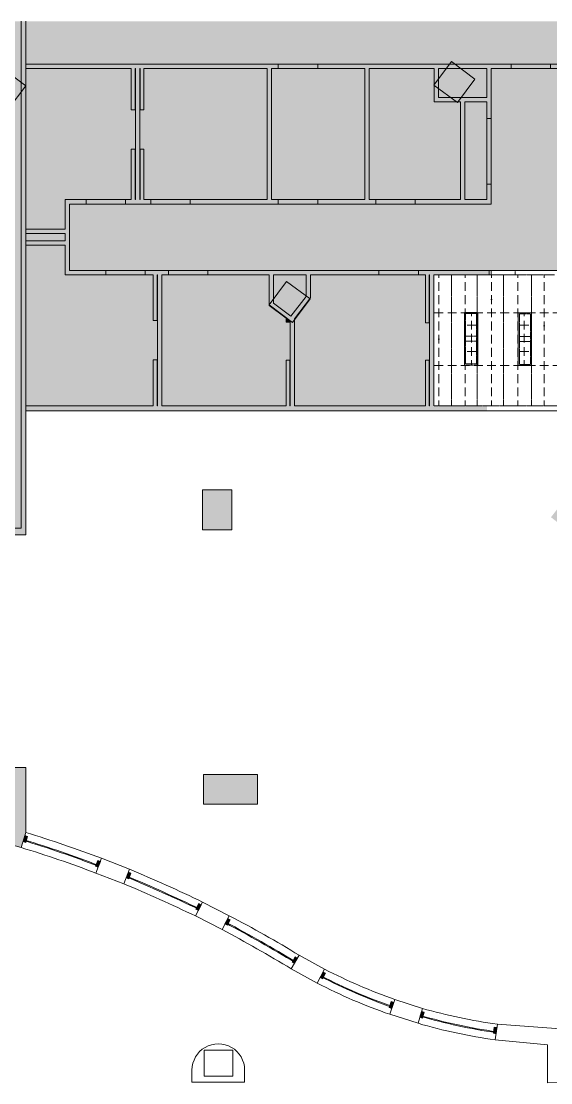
# Model space of a CAD drawing. Header units: inches. Extents: x 81 to 2201, y -595 to 378.
# Drawn here: x 588 to 1070, y -595 to 373 of the extents above; entities that cross this region are included whole.
import ezdxf

# ---------------------------------------------------------------- set-up
doc = ezdxf.new("R2010")
doc.units = ezdxf.units.IN
doc.header["$MEASUREMENT"] = 0
for name, pattern in [('Demolished', [0.1875, 0.125, -0.0625]), ('Demolished 3_128_', [0.046875, 0.023437, -0.023437]), ('Hidden 1_16_', [0.09375, 0.0625, -0.03125])]:
    doc.linetypes.add(name, pattern=pattern)
for name, color, linetype, lineweight in [('A-CLNG', 13, 'Demolished', 9), ('A-CLNG-PATT', 13, 'Demolished', 9), ('A-DETL', 90, 'Continuous', 9), ('A-DETL-GENF', 92, 'Continuous', 9), ('A-EXIST-GLAZ', 250, 'Continuous', 9), ('A-EXIST-WALL-INT', 250, 'Continuous', 9), ('A-WALL', 113, 'Continuous', 13), ('A-WALL-PATT', 111, 'Continuous', 13), ('E-LITE-EQPM', 33, 'Demolished', 9), ('EXTWINDOWS', 250, 'Continuous', 9), ('I-WALL', 2, 'Continuous', 13), ('new block- skin dc_dwg', 8, 'Continuous', 9), ('S-EXIST-COLS', 250, 'Continuous', 9)]:
    doc.layers.add(name, color=color, linetype=linetype, lineweight=lineweight)
pattern_1 = [(90, (1040.378, 107.194), (24, 48), [4, -4, 8, -4, -40]), (90, (1040.378, 107.194), (24, 48), [-20, 8, -4, 8, -4, -16]), (90, (1040.378, 107.194), (24, 48), [-44, 8, -4, 4, 0]), (0, (1040.378, 107.194), (24, -48), [4, -4, 8, -4, -4]), (0, (1040.378, 107.194), (24, -48), [-20, 4, 0])]
pattern_2 = [(0, (182.222, 0), (48, -24), [4, -4, 8, -4, -40]), (0, (182.222, 0), (48, -24), [-20, 8, -4, 8, -4, -16]), (0, (182.222, 0), (48, -24), [-44, 8, -4, 4, 0]), (270, (182.22, 0), (-48, -24), [4, -4, 8, -4, -4]), (270, (182.22, 0), (-48, -24), [-20, 4, 0])]

# ---------------------------------------------------------------- blocks, each defined once
blk = doc.blocks.new('new block- skin dc_dwg-1925045-Reflected Ceiling Demolition Plan')
at = {"layer": 'EXTWINDOWS'}
for points in [[(1777.47, 974.25), (1779.1, 979.63), (1776.71, 980.36), (1775.08, 974.97)], [(1843.56, 951.54), (1845.55, 956.8), (1843.22, 957.69), (1841.22, 952.43)], [(1871.45, 940.96), (1873.46, 946.21), (1871.13, 947.11), (1869.11, 941.86)], [(1934.84, 912.25), (1937.39, 917.26), (1935.17, 918.4), (1932.61, 913.38)], [(1961.36, 898.71), (1963.96, 903.69), (1961.75, 904.85), (1959.14, 899.86)], [(2022.51, 863.86), (2025.35, 868.72), (2023.19, 869.98), (2020.35, 865.12)], [(2048.12, 849.85), (2050.7, 854.85), (2048.47, 855.99), (2045.89, 850.99)], [(2111.24, 822.91), (2113.1, 828.22), (2110.73, 829.04), (2108.88, 823.73)], [(2139.08, 814.1), (2140.64, 819.5), (2138.24, 820.2), (2136.67, 814.8)], [(2206.21, 799.84), (2207.01, 805.41), (2204.53, 805.76), (2203.74, 800.2)]]:
    blk.add_hatch(color=256, dxfattribs=at).paths.add_polyline_path(points, flags=0)
at = {"layer": 'A-EXIST-GLAZ'}
for centre, radius, start, end in [((1489.66, 28.93), 989.16, 69.01258, 73.21169), ((1489.66, 28.93), 989.91, 69.01258, 73.21169), ((1214.89, -598.14), 1674.2, 64.51461, 66.98327), ((1214.89, -598.14), 1674.95, 64.51461, 66.98327), ((1373.97, -203.81), 1250.21, 58.71987, 62.06732), ((1373.97, -203.81), 1250.96, 58.71987, 62.06732), ((2277.2, 1299.14), 503.32, 242.69975, 250.78747), ((2277.2, 1299.14), 502.57, 242.69975, 250.78747), ((2277.18, 1299.09), 503.27, 253.82156, 261.91011), ((2277.18, 1299.09), 502.52, 253.82156, 261.91011)]:
    blk.add_arc(centre, radius, start, end, dxfattribs=at)
at = {"layer": 'A-EXIST-WALL-INT', "flags": 128}
blk.add_lwpolyline([(1558.22, 1328.2), (1558.22, 1254.58), (1777.5, 1254.58), (1777.5, 1387.19), (1777.5, 1664.05), (1777.5, 1722.86)], dxfattribs=at)
at = {"layer": 'A-WALL', "color": 250, "lineweight": 9, "flags": 128}
for points in [[(1727.18, 1042.62), (1777.58, 1042.62), (1777.58, 983.23), (1773.41, 969.47), (1727.18, 982.34)], [(1846.65, 959.7), (1872.11, 949.67), (1867.05, 936.49), (1841.52, 946.17)], [(1938.67, 919.77), (1932.23, 907.12), (1956.48, 894.77), (1963.08, 907.4)], [(2026.86, 871.3), (2049.85, 858.66), (2043.26, 845.88), (2019.6, 858.9)], [(2114.08, 831.05), (2139.01, 822.85), (2135.07, 809.27), (2109.35, 817.48)], [(2207.43, 808.38), (2277.18, 803.45), (2301.18, 803.45), (2301.18, 755.63), (2253.18, 755.08), (2253.18, 789.64), (2205.41, 794.15)]]:
    blk.add_lwpolyline(points, close=True, dxfattribs=at)
at = {"layer": 'A-WALL', "color": 250, "lineweight": 9}
for centre, radius, start, end in [((1467.06, -41.29), 1070.54, 69.2324, 73.13834), ((1489.66, 28.93), 982.41, 69.01258, 73.21169), ((1467.08, -41.21), 1070.46, 63.86094, 67.76715), ((1214.89, -598.14), 1667.45, 64.51983, 66.97631), ((1438.31, -94.2), 1130.75, 58.63437, 62.34844), ((1373.97, -203.81), 1243.46, 58.71987, 62.0658), ((2277.2, 1299.14), 495.7, 242.69973, 250.78741), ((2277.2, 1299.14), 510.07, 242.69975, 250.78747), ((2286.25, 1349.98), 547.3, 254.39344, 261.71916), ((2277.18, 1299.09), 510.02, 253.82156, 261.91011)]:
    blk.add_arc(centre, radius, start, end, dxfattribs=at)
at = {"layer": 'EXTWINDOWS'}
for p, q in [((1776.71, 980.36), (1775.08, 974.97)), ((1779.1, 979.63), (1776.71, 980.36)), ((1777.47, 974.25), (1779.1, 979.63)), ((1775.08, 974.97), (1777.47, 974.25)), ((1843.22, 957.69), (1841.22, 952.43)), ((1841.22, 952.43), (1843.56, 951.54)), ((1845.55, 956.8), (1843.22, 957.69)), ((1843.56, 951.54), (1845.55, 956.8)), ((1871.13, 947.11), (1869.11, 941.86)), ((1869.11, 941.86), (1871.45, 940.96)), ((1873.46, 946.21), (1871.13, 947.11)), ((1871.45, 940.96), (1873.46, 946.21)), ((1935.17, 918.4), (1932.61, 913.38)), ((1932.61, 913.38), (1934.84, 912.25)), ((1934.84, 912.25), (1937.39, 917.26)), ((1937.39, 917.26), (1935.17, 918.4)), ((1961.75, 904.85), (1959.14, 899.86)), ((1961.36, 898.71), (1963.96, 903.69)), ((1963.96, 903.69), (1961.75, 904.85)), ((1959.14, 899.86), (1961.36, 898.71)), ((2023.19, 869.98), (2020.35, 865.12)), ((2020.35, 865.12), (2022.51, 863.86)), ((2022.51, 863.86), (2025.35, 868.72)), ((2025.35, 868.72), (2023.19, 869.98)), ((2048.47, 855.99), (2045.89, 850.99)), ((2048.12, 849.85), (2050.7, 854.85)), ((2050.7, 854.85), (2048.47, 855.99)), ((2045.89, 850.99), (2048.12, 849.85)), ((2110.73, 829.04), (2108.88, 823.73)), ((2108.88, 823.73), (2111.24, 822.91)), ((2113.1, 828.22), (2110.73, 829.04)), ((2111.24, 822.91), (2113.1, 828.22)), ((2138.24, 820.2), (2136.67, 814.8)), ((2136.67, 814.8), (2139.08, 814.1)), ((2140.64, 819.5), (2138.24, 820.2)), ((2139.08, 814.1), (2140.64, 819.5)), ((2204.53, 805.76), (2203.74, 800.2)), ((2207.01, 805.41), (2204.53, 805.76)), ((2206.21, 799.84), (2207.01, 805.41)), ((2203.74, 800.2), (2206.21, 799.84))]:
    blk.add_line(p, q, dxfattribs=at)
at = {"layer": 'S-EXIST-COLS', "flags": 128}
for points in [[(2187, 1670.05), (2170.95, 1648.65), (2149.55, 1664.7), (2165.6, 1686.1)], [(1761.45, 1642.66), (1740.03, 1658.72), (1756.1, 1680.1), (1777.5, 1664.05)], [(2020.65, 1448.25), (1999.25, 1464.3), (2015.3, 1485.7), (2036.7, 1469.65)], [(1940.17, 761.24), (1940.17, 784.74), (1966.17, 784.74), (1966.17, 761.24)]]:
    blk.add_lwpolyline(points, close=True, dxfattribs=at)
blk.add_lwpolyline([(1929.05, 766.58), (1929.05, 755.58), (1977.05, 755.58), (1977.05, 766.58)], dxfattribs=at)
at = {"layer": 'S-EXIST-COLS'}
for start in [360, 0]:
    blk.add_arc((1953.05, 766.58), 24, start, 180.00001, dxfattribs=at)
blk = doc.blocks.new('Rectangular Ceiling Light - Recessed - New 1_ x 4_-2129333-Reflected Ceiling Demolition Plan')
at = {"layer": 'E-LITE-EQPM', "color": 250, "linetype": 'Demolished 3_128_'}
for p, q in [((-6.74, -26.34), (-6.74, 21.66)), ((-6.74, 21.66), (5.26, 21.66)), ((-5.74, -25.34), (-5.74, 20.66)), ((-5.74, 20.66), (4.26, 20.66)), ((4.26, 20.66), (4.26, -25.34)), ((5.26, 21.66), (5.26, -26.34)), ((4.26, -0.09), (-5.74, -0.09)), ((4.26, -4.59), (-5.74, -4.59)), ((5.26, -26.34), (-6.74, -26.34)), ((4.26, -25.34), (-5.74, -25.34))]:
    blk.add_line(p, q, dxfattribs=at)

msp = doc.modelspace()

# ---------------------------------------------------------------- hatches: boundary and pattern name
at = {"layer": 'A-CLNG-PATT', "linetype": 'Demolished 3_128_', "lineweight": 13}
h = msp.add_hatch(dxfattribs=at)
h.set_pattern_fill('FP_1', color=253, style=0, pattern_type=2)
h.set_pattern_definition(pattern_1)
h.paths.add_polyline_path([(1014.95, 22.57), (1083.81, 22.57), (1083.81, 141.96), (963.81, 141.96), (963.81, 22.57), (1012.19, 22.57)], flags=0)
h.paths.add_polyline_path([(1040.81, 59.26), (1040.81, 107.26), (1052.81, 107.26), (1052.81, 59.26)], flags=0)
h.paths.add_polyline_path([(1003.81, 59.26), (991.81, 59.26), (991.81, 60.27), (980.51, 60.3), (980.64, 108.3), (992.64, 108.26), (992.64, 107.26), (1003.81, 107.26), (1003.81, 59.58)], flags=0)
h = msp.add_hatch(dxfattribs=at)
h.set_pattern_fill('FP_1', color=253, style=0, pattern_type=2)
h.set_pattern_definition(pattern_1)
h.paths.add_polyline_path([(991.81, 60.27), (991.81, 107.26), (992.64, 107.26), (992.64, 108.26), (980.64, 108.26), (980.51, 60.3), (980.64, 60.3)], flags=0)
h = msp.add_hatch(dxfattribs=at)
h.set_pattern_fill('FP_2', color=253, style=0, pattern_type=2)
h.set_pattern_definition(pattern_2)
h.paths.add_polyline_path([(1003.81, 59.58), (1003.81, 107.26), (991.81, 107.26), (991.81, 59.58)], flags=0)
h = msp.add_hatch(dxfattribs=at)
h.set_pattern_fill('FP_2', color=253, style=0, pattern_type=2)
h.set_pattern_definition(pattern_2)
h.paths.add_polyline_path([(1040.81, 59.26), (1052.81, 59.26), (1052.81, 107.26), (1040.81, 107.26), (1040.81, 59.58)], flags=0)
at = {"layer": 'A-DETL-GENF'}
h = msp.add_hatch(color=9, dxfattribs=at)
h.paths.add_polyline_path([(587.73, -380.32), (591.9, -366.56), (591.9, -307.17), (491.65, -307.17), (491.65, -95.21), (372.53, -95.21), (372.53, -21.59), (380.22, -21.59), (380.22, -89.21), (587.81, -89.21), (587.81, 373.07), (466.66, 373.07), (466.66, 359.53), (448.43, 359.53), (448.43, 228.53), (493.83, 228.53), (530.89, 277.77), (533.71, 275.65), (495.57, 225.03), (448.43, 225.03), (448.43, 29.79), (424.43, 29.79), (424.43, 38.29), (381.43, 38.29), (381.43, 29.79), (357.43, 29.79), (357.43, 41.79), (444.93, 41.79), (444.93, 137.79), (424.43, 137.79), (424.43, 142), (381.43, 142), (381.43, 137.79), (360.28, 137.79), (360.28, 110.79), (346.53, 110.79), (346.53, 176.79), (360.28, 176.79), (360.28, 149.79), (381.43, 149.79), (381.43, 145.29), (424.43, 145.29), (424.43, 149.79), (444.93, 149.79), (444.93, 245.91), (360.28, 245.91), (360.28, 218.79), (346.53, 218.79), (346.53, 278.79), (360.28, 278.79), (360.28, 249.19), (444.93, 249.19), (444.93, 349.79), (360.28, 349.79), (360.28, 320.79), (346.53, 320.79), (346.53, 373.07), (232.16, 373.07), (232.16, -319.17), (419.49, -319.17), (419.49, -343.99), (440.81, -347.02), (462.07, -350.49), (483.25, -354.39), (504.35, -358.72), (525.35, -363.48), (546.26, -368.67), (567.05, -374.28)], flags=0)
h.paths.add_polyline_path([(353.72, -21.59), (346.53, -21.59), (346.53, 68.79), (353.72, 68.79), (353.72, 29.79)], flags=0)
h.paths.add_polyline_path([(461.19, 363.03), (461.19, 373.07), (359.19, 373.07), (359.19, 363.03), (448.43, 363.03)], flags=0)
h = msp.add_hatch(color=254, dxfattribs=at)
h.paths.add_polyline_path([(1436.66, 18.59), (1595.13, 18.59), (1591.34, 34.3), (1587.07, 49.89), (1582.32, 65.34), (1577.1, 80.64), (1571.41, 95.77), (1565.26, 110.72), (1558.66, 125.47), (1551.6, 140.02), (1544.1, 154.34), (1536.17, 168.42), (1527.8, 182.25), (1521.92, 191.35), (1507.46, 181.96), (1455.81, 181.96), (1455.81, 210.41), (1459.81, 210.41), (1459.81, 185.96), (1506.28, 185.96), (1519.74, 194.71), (1519.02, 195.82), (1509.82, 209.12), (1500.22, 222.12), (1490.22, 234.82), (1479.84, 247.21), (1469.09, 259.28), (1457.96, 271.01), (1446.48, 282.39), (1434.66, 293.41), (1422.51, 304.07), (1415.67, 309.7), (1412.73, 305.79), (1378.48, 305.79), (1378.48, 210.41), (1419.81, 210.41), (1419.81, 206.41), (1382.48, 206.41), (1382.48, 187.91), (1378.48, 187.91), (1378.48, 206.41), (1368.81, 206.41), (1368.81, 210.41), (1374.48, 210.41), (1374.48, 321.4), (1374.73, 321.22), (1384.16, 333.73), (1331.95, 373.07), (591.81, 373.07), (591.81, 333.98), (821.98, 333.98), (821.98, 329.98), (815.81, 329.98), (815.81, 210.41), (821.98, 210.41), (821.98, 206.41), (741.81, 206.41), (741.81, 210.41), (811.81, 210.41), (811.81, 329.98), (699.56, 329.98), (699.56, 292.38), (696.06, 292.38), (696.06, 329.98), (695.81, 329.98), (695.81, 210.41), (696.06, 210.41), (696.06, 256.38), (699.56, 256.38), (699.56, 210.41), (705.81, 210.41), (705.81, 206.41), (682.81, 206.41), (682.81, 210.41), (688.06, 210.41), (688.06, 256.38), (691.56, 256.38), (691.56, 210.41), (691.81, 210.41), (691.81, 329.98), (691.56, 329.98), (691.56, 292.38), (688.06, 292.38), (688.06, 329.98), (591.81, 329.98), (591.81, 183.41), (627.81, 183.41), (627.81, 210.41), (646.81, 210.41), (646.81, 206.41), (631.81, 206.41), (631.81, 145.96), (664.81, 145.96), (664.81, 141.96), (627.81, 141.96), (627.81, 168.96), (591.81, 168.96), (591.81, 22.57), (708.06, 22.57), (708.06, 64.42), (711.56, 64.42), (711.56, 22.57), (711.81, 22.58), (711.81, 141.96), (711.56, 141.96), (711.56, 100.11), (708.06, 100.11), (708.06, 141.96), (700.81, 141.96), (700.81, 145.96), (721.81, 145.96), (721.81, 141.96), (715.81, 141.96), (715.81, 22.57), (829.06, 22.57), (829.06, 64.11), (832.56, 64.11), (832.56, 22.57), (832.81, 22.57), (832.81, 99.65), (832.56, 99.84), (832.56, 98.7), (829.06, 98.7), (829.06, 102.47), (813.81, 113.96), (813.81, 141.96), (757.81, 141.96), (757.81, 145.96), (913.81, 145.96), (913.81, 141.96), (851.31, 141.96), (851.31, 120.9), (836.81, 101.64), (836.81, 22.57), (956.06, 22.57), (956.06, 64.11), (959.56, 64.11), (959.56, 22.57), (959.81, 22.57), (959.81, 141.96), (959.56, 141.96), (959.56, 98.11), (956.06, 98.11), (956.06, 141.96), (949.81, 141.96), (949.81, 145.96), (1177.75, 145.96), (1177.75, 141.96), (1087.81, 141.96), (1087.81, 22.57), (1220, 22.57), (1220, 64.11), (1223.5, 64.11), (1223.5, 22.57), (1223.75, 22.57), (1223.75, 141.96), (1223.5, 141.96), (1223.5, 97.22), (1220, 97.22), (1220, 141.96), (1213.75, 141.96), (1213.75, 145.96), (1277.81, 145.96), (1277.81, 141.96), (1259.81, 141.96), (1259.81, 125.28), (1247.75, 109.84), (1247.75, 22.57), (1319.81, 22.57), (1319.81, 141.96), (1313.81, 141.96), (1313.81, 145.96), (1329.81, 145.96), (1329.81, 141.96), (1323.81, 141.96), (1323.81, 22.57), (1436.01, 22.57), (1452, 27.46), (1452, 64.11), (1455.5, 64.11), (1455.5, 28.53), (1455.81, 28.63), (1455.81, 141.96), (1455.75, 141.96), (1455.75, 98.11), (1451.75, 98.11), (1451.75, 141.96), (1365.81, 141.96), (1365.81, 145.96), (1378.48, 145.96), (1378.48, 151.91), (1382.48, 151.91), (1382.48, 145.96), (1459.81, 145.96), (1459.81, 43.76), (1495.81, 43.76), (1495.81, 40.86), (1492.23, 39.76), (1459.81, 39.76), (1459.81, 29.85), (1491.23, 39.45), (1491.81, 37.54), (1491.81, 35.45), (1446.48, 21.59)], flags=0)
h.paths.add_polyline_path([(1227.75, 22.57), (1243.75, 22.57), (1243.75, 105.58), (1227.75, 105.58), (1227.75, 27.24)], flags=0)
h.paths.add_polyline_path([(833.61, 104.05), (847.31, 122.24), (847.31, 141.96), (817.81, 141.96), (817.81, 115.96), (832.81, 104.66)], flags=0)
h.paths.add_polyline_path([(1227.75, 109.58), (1242.47, 109.58), (1255.81, 126.65), (1255.81, 141.96), (1227.75, 141.96), (1227.75, 129.82)], flags=0)
h.paths.add_polyline_path([(627.81, 172.96), (627.81, 179.41), (591.81, 179.41), (591.81, 172.96)], flags=0)
h.paths.add_polyline_path([(1313.81, 206.41), (1205.92, 206.41), (1205.92, 210.41), (1268.94, 210.41), (1268.94, 318.54), (1159.92, 318.54), (1159.92, 210.41), (1169.92, 210.41), (1169.92, 206.41), (1149.92, 206.41), (1149.92, 210.41), (1155.92, 210.41), (1155.92, 318.54), (1080.19, 318.54), (1080.19, 210.41), (1113.92, 210.41), (1113.92, 206.41), (1076.19, 206.41), (1076.19, 329.98), (1070.19, 329.98), (1070.19, 333.98), (1076.19, 333.98), (1076.19, 372.02), (1080.19, 372.02), (1080.19, 322.54), (1272.94, 322.54), (1272.94, 210.41), (1332.81, 210.41), (1332.81, 206.41), (1319.81, 206.41)], flags=0)
h.paths.add_polyline_path([(1016.19, 206.41), (946.81, 206.41), (946.81, 210.41), (988.19, 210.41), (988.19, 299.45), (964.19, 299.45), (964.19, 329.98), (904.81, 329.98), (904.81, 210.41), (910.81, 210.41), (910.81, 206.41), (857.98, 206.41), (857.98, 210.41), (900.81, 210.41), (900.81, 329.98), (857.98, 329.98), (857.98, 333.98), (1034.19, 333.98), (1034.19, 329.98), (1016.19, 329.98), (1016.19, 284.45), (1012.19, 284.45), (1012.19, 299.45), (992.19, 299.45), (992.19, 210.41), (1012.19, 210.41), (1012.19, 224.45), (1016.19, 224.45), (1016.19, 210.41)], flags=0)
h.paths.add_polyline_path([(992.19, 303.45), (1012.19, 303.45), (1012.19, 329.98), (968.19, 329.98), (968.19, 303.45), (988.19, 303.45)], flags=0)
h.paths.add_polyline_path([(1396.96, 309.79), (1410.73, 309.79), (1412.58, 312.24), (1409.35, 314.87), (1403.94, 319.05), (1397.24, 310.17)], flags=0)
h.paths.add_polyline_path([(1384.16, 309.79), (1389.89, 309.79), (1378.48, 318.39), (1378.48, 309.79), (1380.33, 309.79)], flags=0)
h.paths.add_polyline_path([(1393.61, 312), (1400.78, 321.5), (1396.54, 324.74), (1387.4, 331.38), (1380.33, 322), (1392.87, 312.55)], flags=0)
h = msp.add_hatch(color=57, dxfattribs=at)
h.paths.add_polyline_path([(1103.99, -342.38), (1103.99, -306.38), (1077.99, -306.38), (1077.99, -342.38)], flags=0)
h.paths.add_polyline_path([(802.99, -340.59), (802.99, -313.59), (753.81, -313.59), (753.81, -340.59)], flags=0)
h.paths.add_polyline_path([(1331.98, -192.04), (1339.87, -167.77), (1341.77, -168.38), (1348.17, -148.68), (1320.68, -139.51), (1306.46, -183.26)], flags=0)
h.paths.add_polyline_path([(1092.64, -96.35), (1110.18, -73.91), (1087.81, -57.05), (1070.58, -79.12), (1087.81, -92.58)], flags=0)
h.paths.add_polyline_path([(752.81, -90.59), (779.81, -90.59), (779.81, -54.05), (752.81, -54.05), (752.81, -89.21)], flags=0)
at = {"layer": 'A-WALL-PATT'}
for points in [[(587.81, -89.21), (591.81, -89.21), (591.81, 373.07), (587.81, 373.07), (587.81, 129.82)], [(691.56, 292.38), (691.56, 329.98), (688.06, 329.98), (688.06, 292.38)], [(695.81, 210.41), (695.81, 329.98), (691.81, 329.98), (691.81, 210.41)], [(699.56, 292.38), (699.56, 329.98), (696.06, 329.98), (696.06, 292.38)], [(811.81, 210.41), (815.81, 210.41), (815.81, 329.98), (811.81, 329.98)], [(900.81, 210.41), (904.81, 210.41), (904.81, 329.98), (900.81, 329.98)], [(968.19, 303.45), (968.19, 329.98), (964.19, 329.98), (964.19, 303.45)], [(1012.19, 299.45), (1012.19, 303.45), (964.19, 303.45), (964.19, 299.45), (992.19, 299.45)], [(992.19, 210.41), (992.19, 299.45), (988.19, 299.45), (988.19, 210.41)], [(688.06, 210.41), (691.56, 210.41), (691.56, 256.38), (688.06, 256.38), (688.06, 251.44)], [(699.56, 210.41), (699.56, 256.38), (696.06, 256.38), (696.06, 210.41)], [(631.81, 141.96), (631.81, 210.41), (627.81, 210.41), (627.81, 141.96)], [(591.81, 179.41), (627.81, 179.41), (627.81, 183.41), (591.81, 183.41)], [(591.81, 168.96), (627.81, 168.96), (627.81, 172.96), (591.81, 172.96)], [(708.06, 100.11), (711.56, 100.11), (711.56, 141.96), (708.06, 141.96), (708.06, 129.82)], [(711.81, 22.57), (715.81, 22.57), (715.81, 141.96), (711.81, 141.96), (711.81, 129.82)], [(817.81, 110.95), (817.81, 141.96), (813.81, 141.96), (813.81, 113.96)], [(847.31, 115.59), (851.31, 120.9), (851.31, 141.96), (847.31, 141.96), (847.31, 120.9)], [(956.06, 98.11), (959.56, 98.11), (959.56, 141.96), (956.06, 141.96), (956.06, 129.82)], [(963.81, 22.57), (963.81, 141.96), (959.81, 141.96), (959.81, 22.57)], [(836.81, 101.65), (847.31, 115.59), (847.31, 122.24), (833.61, 104.05)], [(832.81, 99.65), (832.81, 104.66), (817.81, 115.96), (817.81, 110.95), (832.56, 99.84)], [(829.06, 98.7), (832.56, 98.7), (832.56, 99.84), (829.06, 102.47), (829.06, 99.84)], [(836.81, 22.57), (836.81, 101.65), (832.81, 104.66), (832.81, 22.57)], [(711.56, 22.57), (711.56, 64.42), (708.06, 64.42), (708.06, 22.57)], [(832.56, 22.57), (832.56, 64.11), (829.06, 64.11), (829.06, 22.57)], [(959.56, 22.57), (959.56, 64.11), (956.06, 64.11), (956.06, 22.57)], [(927.98, 17.95), (1012.19, 17.95), (1012.19, 22.57), (591.81, 22.57), (591.81, 17.95)], [(591.81, -95.21), (591.81, -89.21), (380.22, -89.21), (380.22, -95.21), (587.81, -95.21)]]:
    msp.add_hatch(color=8, dxfattribs=at).paths.add_polyline_path(points, flags=0)
h = msp.add_hatch(color=8, dxfattribs=at)
h.paths.add_polyline_path([(857.98, 329.98), (1034.19, 329.98), (1034.19, 333.98), (857.98, 333.98)], flags=0)
h.paths.add_polyline_path([(1076.19, 329.98), (1076.19, 333.98), (1070.19, 333.98), (1070.19, 329.98), (1075.77, 329.98)], flags=0)
h.paths.add_polyline_path([(811.81, 329.98), (821.98, 329.98), (821.98, 333.98), (591.81, 333.98), (591.81, 329.98), (754.02, 329.98)], flags=0)
h = msp.add_hatch(color=8, dxfattribs=at)
h.paths.add_polyline_path([(1014.95, 210.41), (1016.19, 210.41), (1016.19, 224.45), (1012.19, 224.45), (1012.19, 210.41)], flags=0)
h.paths.add_polyline_path([(1012.19, 284.45), (1016.19, 284.45), (1016.19, 329.98), (1012.19, 329.98), (1012.19, 299.45)], flags=0)
h = msp.add_hatch(color=8, dxfattribs=at)
h.paths.add_polyline_path([(1016.19, 206.41), (1016.19, 210.41), (946.81, 210.41), (946.81, 206.41), (1014.95, 206.41)], flags=0)
h.paths.add_polyline_path([(857.98, 206.41), (910.81, 206.41), (910.81, 210.41), (857.98, 210.41)], flags=0)
h.paths.add_polyline_path([(757.81, 206.41), (821.98, 206.41), (821.98, 210.41), (741.81, 210.41), (741.81, 206.41), (754.02, 206.41)], flags=0)
h.paths.add_polyline_path([(699.56, 206.41), (705.81, 206.41), (705.81, 210.41), (682.81, 210.41), (682.81, 206.41), (696.06, 206.41)], flags=0)
h.paths.add_polyline_path([(646.81, 206.41), (646.81, 210.41), (631.81, 210.41), (631.81, 206.41)], flags=0)
h = msp.add_hatch(color=8, dxfattribs=at)
h.paths.add_polyline_path([(959.56, 141.96), (1014.19, 141.96), (1014.19, 145.96), (949.81, 145.96), (949.81, 141.96), (956.06, 141.96)], flags=0)
h.paths.add_polyline_path([(757.81, 141.96), (913.81, 141.96), (913.81, 145.96), (757.81, 145.96)], flags=0)
h.paths.add_polyline_path([(711.81, 141.96), (721.81, 141.96), (721.81, 145.96), (700.81, 145.96), (700.81, 141.96), (711.56, 141.96)], flags=0)
h.paths.add_polyline_path([(631.81, 141.96), (664.81, 141.96), (664.81, 145.96), (631.81, 145.96)], flags=0)

# ---------------------------------------------------------------- linework, layer by layer
at = {"layer": 'A-CLNG', "color": 250, "linetype": 'Demolished 3_128_'}
for p, q in [((1003.81, 107.26), (991.81, 107.26)), ((991.81, 107.26), (991.81, 59.58)), ((1003.81, 107.26), (991.81, 107.26)), ((991.81, 107.26), (991.81, 59.58)), ((1003.81, 59.58), (1003.81, 107.26)), ((1003.81, 59.58), (1003.81, 107.26)), ((1052.81, 107.26), (1040.81, 107.26)), ((1040.81, 107.26), (1040.81, 59.26)), ((1040.81, 107.26), (1040.81, 59.26)), ((1052.81, 107.26), (1040.81, 107.26)), ((1052.81, 59.26), (1052.81, 107.26)), ((1052.81, 59.26), (1052.81, 107.26)), ((1040.81, 59.26), (1052.81, 59.26)), ((1040.81, 59.26), (1052.81, 59.26))]:
    msp.add_line(p, q, dxfattribs=at)
at = {"layer": 'A-DETL', "lineweight": 13}
for p, q in [((1016.19, 145.96), (1083.81, 145.96)), ((779.81, -54.05), (752.81, -54.05)), ((752.81, -54.05), (752.81, -90.59)), ((779.81, -90.59), (779.81, -54.05)), ((752.81, -90.59), (779.81, -90.59)), ((591.9, -307.17), (491.65, -307.17)), ((591.9, -366.56), (591.9, -307.17)), ((802.99, -313.59), (753.81, -313.59)), ((753.81, -313.59), (753.81, -340.59)), ((802.99, -340.59), (802.99, -313.59)), ((753.81, -340.59), (802.99, -340.59)), ((587.73, -380.32), (591.9, -366.56))]:
    msp.add_line(p, q, dxfattribs=at)
at = {"layer": 'A-DETL', "linetype": 'Hidden 1_16_', "lineweight": 20}
for p, q in [((979.81, 141.96), (979.81, 22.57)), ((1003.38, 141.96), (1003.38, 22.57)), ((1027.38, 141.96), (1027.38, 22.57)), ((1052.88, 141.96), (1052.88, 22.57))]:
    msp.add_line(p, q, dxfattribs=at)
at = {"layer": 'A-WALL', "color": 7, "lineweight": 20}
for p, q in [((587.81, -89.21), (587.81, 373.07)), ((591.81, 373.07), (591.81, 333.98)), ((591.81, 333.98), (821.98, 333.98)), ((591.81, 329.98), (591.81, 183.41)), ((688.06, 329.98), (591.81, 329.98)), ((691.81, 329.98), (691.56, 329.98)), ((691.81, 210.41), (691.81, 329.98)), ((695.81, 329.98), (695.81, 210.41)), ((696.06, 329.98), (695.81, 329.98)), ((811.81, 329.98), (699.56, 329.98)), ((811.81, 210.41), (811.81, 329.98)), ((815.81, 329.98), (815.81, 210.41)), ((821.98, 329.98), (815.81, 329.98)), ((821.98, 333.98), (821.98, 329.98)), ((857.98, 333.98), (1034.19, 333.98)), ((857.98, 329.98), (857.98, 333.98)), ((900.81, 329.98), (857.98, 329.98)), ((900.81, 210.41), (900.81, 329.98)), ((964.19, 329.98), (904.81, 329.98)), ((904.81, 329.98), (904.81, 210.41)), ((964.19, 299.45), (964.19, 329.98)), ((1012.19, 329.98), (968.19, 329.98)), ((968.19, 329.98), (968.19, 303.45)), ((1012.19, 303.45), (1012.19, 329.98)), ((1016.19, 329.98), (1016.19, 284.45)), ((1034.19, 329.98), (1016.19, 329.98)), ((1034.19, 333.98), (1034.19, 329.98)), ((1070.19, 333.98), (1076.19, 333.98)), ((1070.19, 329.98), (1070.19, 333.98)), ((1076.19, 329.98), (1070.19, 329.98)), ((968.19, 303.45), (1012.19, 303.45)), ((988.19, 299.45), (964.19, 299.45)), ((988.19, 210.41), (988.19, 299.45)), ((1012.19, 299.45), (992.19, 299.45)), ((992.19, 299.45), (992.19, 210.41)), ((1012.19, 284.45), (1012.19, 299.45)), ((1016.19, 284.45), (1012.19, 284.45)), ((1012.19, 210.41), (1012.19, 224.45)), ((1012.19, 224.45), (1016.19, 224.45)), ((1016.19, 224.45), (1016.19, 206.41)), ((627.81, 183.41), (627.81, 210.41)), ((627.81, 210.41), (646.81, 210.41)), ((631.81, 206.41), (631.81, 145.96)), ((646.81, 206.41), (631.81, 206.41)), ((646.81, 210.41), (646.81, 206.41)), ((682.81, 206.41), (682.81, 210.41)), ((682.81, 210.41), (688.06, 210.41)), ((705.81, 206.41), (682.81, 206.41)), ((691.56, 210.41), (691.81, 210.41)), ((695.81, 210.41), (696.06, 210.41)), ((699.56, 210.41), (705.81, 210.41)), ((705.81, 210.41), (705.81, 206.41)), ((741.81, 206.41), (741.81, 210.41)), ((741.81, 210.41), (811.81, 210.41)), ((821.98, 206.41), (741.81, 206.41)), ((815.81, 210.41), (821.98, 210.41)), ((821.98, 210.41), (821.98, 206.41)), ((857.98, 206.41), (857.98, 210.41)), ((857.98, 210.41), (900.81, 210.41)), ((910.81, 206.41), (857.98, 206.41)), ((904.81, 210.41), (910.81, 210.41)), ((910.81, 210.41), (910.81, 206.41)), ((946.81, 206.41), (946.81, 210.41)), ((946.81, 210.41), (988.19, 210.41)), ((1016.19, 206.41), (946.81, 206.41)), ((992.19, 210.41), (1012.19, 210.41)), ((591.81, 183.41), (627.81, 183.41)), ((591.81, 179.41), (591.81, 172.96)), ((627.81, 179.41), (591.81, 179.41)), ((627.81, 172.96), (627.81, 179.41)), ((591.81, 172.96), (627.81, 172.96)), ((591.81, 168.96), (591.81, 22.57)), ((627.81, 168.96), (591.81, 168.96)), ((627.81, 141.96), (627.81, 168.96)), ((631.81, 145.96), (664.81, 145.96)), ((664.81, 145.96), (664.81, 141.96)), ((700.81, 141.96), (700.81, 145.96)), ((700.81, 145.96), (721.81, 145.96)), ((721.81, 145.96), (721.81, 141.96)), ((757.81, 141.96), (757.81, 145.96)), ((757.81, 145.96), (913.81, 145.96)), ((913.81, 145.96), (913.81, 141.96)), ((949.81, 141.96), (949.81, 145.96)), ((949.81, 145.96), (1037.81, 145.96)), ((1016.19, 145.96), (1016.19, 141.96)), ((664.81, 141.96), (627.81, 141.96)), ((708.06, 141.96), (700.81, 141.96)), ((711.81, 141.96), (711.56, 141.96)), ((711.81, 22.57), (711.81, 141.96)), ((721.81, 141.96), (715.81, 141.96)), ((715.81, 141.96), (715.81, 22.57)), ((813.81, 141.96), (757.81, 141.96)), ((813.81, 113.96), (813.81, 141.96)), ((847.31, 141.96), (817.81, 141.96)), ((817.81, 141.96), (817.81, 115.96)), ((847.31, 122.24), (847.31, 141.96)), ((913.81, 141.96), (851.31, 141.96)), ((851.31, 141.96), (851.31, 120.9)), ((956.06, 141.96), (949.81, 141.96)), ((959.81, 141.96), (959.56, 141.96)), ((959.81, 22.57), (959.81, 141.96)), ((1037.81, 141.96), (963.81, 141.96)), ((963.81, 141.96), (963.81, 22.57)), ((833.61, 104.05), (847.31, 122.24)), ((851.31, 120.9), (836.81, 101.65)), ((829.06, 102.47), (813.81, 113.96)), ((817.81, 115.96), (833.61, 104.05)), ((832.81, 99.65), (832.56, 99.84)), ((832.81, 22.57), (832.81, 99.65)), ((836.81, 101.65), (836.81, 101.64)), ((836.81, 101.64), (836.81, 22.57)), ((591.81, 17.95), (591.81, -95.21)), ((380.22, -89.21), (587.81, -89.21)), ((591.81, -95.21), (564.49, -95.21))]:
    msp.add_line(p, q, dxfattribs=at)
at = {"layer": 'A-WALL'}
for p, q in [((857.98, 333.98), (821.98, 333.98)), ((821.98, 329.98), (857.98, 329.98)), ((1070.19, 333.98), (1034.19, 333.98)), ((1034.19, 329.98), (1070.19, 329.98)), ((1012.19, 284.45), (1012.19, 224.45)), ((1016.19, 224.45), (1016.19, 284.45)), ((682.81, 210.41), (646.81, 210.41)), ((646.81, 206.41), (682.81, 206.41)), ((741.81, 210.41), (705.81, 210.41)), ((705.81, 206.41), (741.81, 206.41)), ((857.98, 210.41), (821.98, 210.41)), ((821.98, 206.41), (857.98, 206.41)), ((946.81, 210.41), (910.81, 210.41)), ((910.81, 206.41), (946.81, 206.41)), ((700.81, 145.96), (664.81, 145.96)), ((757.81, 145.96), (721.81, 145.96)), ((949.81, 145.96), (913.81, 145.96)), ((664.81, 141.96), (700.81, 141.96)), ((721.81, 141.96), (757.81, 141.96)), ((913.81, 141.96), (949.81, 141.96))]:
    msp.add_line(p, q, dxfattribs=at)
at = {"layer": 'A-WALL', "color": 7, "linetype": 'Hidden 1_16_', "lineweight": 20}
for p, q in [((1014.19, 141.96), (1014.19, 145.96)), ((1037.81, 145.96), (1037.81, 141.96))]:
    msp.add_line(p, q, dxfattribs=at)
at = {"layer": 'A-WALL', "color": 250, "linetype": 'Demolished 3_128_', "lineweight": 9}
for p, q in [((1073.81, 145.96), (1037.81, 145.96)), ((1037.81, 141.96), (1073.81, 141.96))]:
    msp.add_line(p, q, dxfattribs=at)
at = {"layer": 'I-WALL', "color": 7, "lineweight": 20}
for p, q in [((688.06, 292.38), (688.06, 329.98)), ((691.56, 329.98), (691.56, 292.38)), ((696.06, 292.38), (696.06, 329.98)), ((699.56, 329.98), (699.56, 292.38)), ((691.56, 292.38), (688.06, 292.38)), ((699.56, 292.38), (696.06, 292.38)), ((688.06, 210.41), (688.06, 256.38)), ((688.06, 256.38), (691.56, 256.38)), ((691.56, 256.38), (691.56, 210.41)), ((696.06, 210.41), (696.06, 256.38)), ((696.06, 256.38), (699.56, 256.38)), ((699.56, 256.38), (699.56, 210.41)), ((708.06, 100.11), (708.06, 141.96)), ((711.56, 141.96), (711.56, 100.11)), ((956.06, 98.11), (956.06, 141.96)), ((959.56, 141.96), (959.56, 98.11)), ((711.56, 100.11), (708.06, 100.11)), ((829.06, 98.7), (829.06, 102.47)), ((832.56, 98.7), (829.06, 98.7)), ((832.56, 99.84), (832.56, 98.7)), ((959.56, 98.11), (956.06, 98.11)), ((708.06, 22.57), (708.06, 64.42)), ((708.06, 64.42), (711.56, 64.42)), ((711.56, 64.42), (711.56, 22.57)), ((829.06, 22.57), (829.06, 64.11)), ((829.06, 64.11), (832.56, 64.11)), ((832.56, 64.11), (832.56, 22.57)), ((956.06, 22.57), (956.06, 64.11)), ((956.06, 64.11), (959.56, 64.11)), ((959.56, 64.11), (959.56, 22.57)), ((591.81, 22.57), (708.06, 22.57)), ((711.56, 22.57), (711.81, 22.57)), ((715.81, 22.57), (829.06, 22.57)), ((832.56, 22.57), (832.81, 22.57)), ((836.81, 22.57), (956.06, 22.57)), ((959.56, 22.57), (959.81, 22.57)), ((1410.99, 17.95), (591.81, 17.95))]:
    msp.add_line(p, q, dxfattribs=at)
at = {"layer": 'I-WALL', "color": 7, "linetype": 'Hidden 1_16_', "lineweight": 20}
msp.add_line((963.81, 22.57), (1083.81, 22.57), dxfattribs=at)

# ---------------------------------------------------------------- block references
at = {"layer": 'E-LITE-EQPM', "color": 250, "linetype": 'Demolished 3_128_'}
for p in [(998.55, 85.92), (1047.55, 85.6)]:
    msp.add_blockref('Rectangular Ceiling Light - Recessed - New 1_ x 4_-2129333-Reflected Ceiling Demolition Plan', p, dxfattribs=at)
at = {"layer": 'new block- skin dc_dwg', "color": 250}
msp.add_blockref('new block- skin dc_dwg-1925045-Reflected Ceiling Demolition Plan', (-1185.69, -1349.79), dxfattribs=at)

doc.saveas('drawing.dxf')
